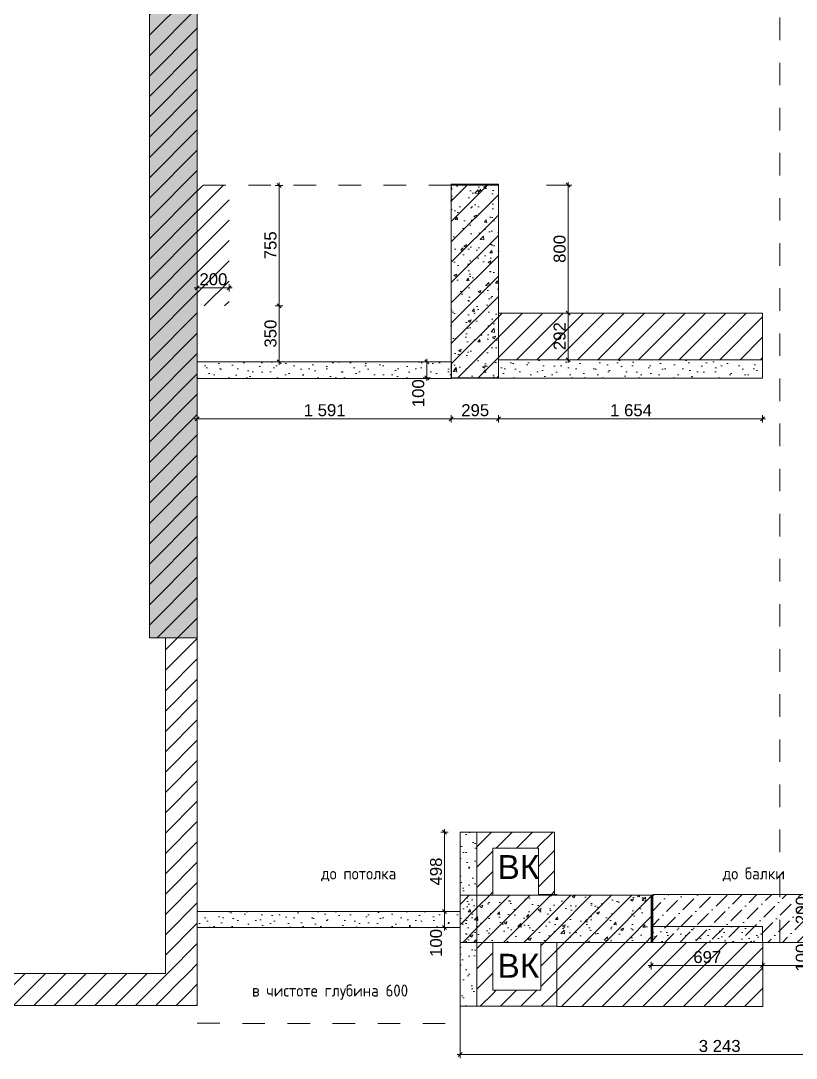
# Model space of a CAD drawing. Header units: millimetres. Extents: x 2336463 to 2579121, y 595385 to 778077.
# Drawn here: x 2428660 to 2433514, y 693286 to 699777 of the extents above; entities that cross this region are included whole.
import ezdxf

# ---------------------------------------------------------------- set-up
doc = ezdxf.new("R2010")
doc.units = ezdxf.units.MM
doc.header["$MEASUREMENT"] = 0
doc.linetypes.add('Штриховая', pattern=[282.222223, 141.111112, -141.111112])
for name, color, linetype, lineweight in [('+возводимые стены шриховка_Ном._пера__1', 7, 'Continuous', 13), ('Конструктив - Стены Несущие_Ном._пера__1', 7, 'Continuous', 13), ('сит план_Ном._пера__1', 7, 'Continuous', 13)]:
    doc.layers.add(name, color=color, linetype=linetype, lineweight=lineweight)
for name, color, linetype, lineweight, true_color in [('+возводимые стены шриховка_Ном._пера__183', 7, 'Continuous', 0, 0xe8e8e8), ('+возводимые стены шриховка_Ном._пера__242', 7, 'Continuous', 13, 0x1b55b5), ('+размер возводимые стены_Ном._пера__242', 7, 'Continuous', 13, 0x1b55b5), ('Конструктив - Стены Несущие_Ном._пера__162', 7, 'Continuous', 5, 0xaaaaaa), ('сит план_Ном._пера__87', 7, 'Continuous', 20, 0x6a6a6a)]:
    doc.layers.add(name, color=color, linetype=linetype, lineweight=lineweight, true_color=true_color)
doc.layers.add('+размер возводимые стены', color=7, linetype='Continuous')
doc.layers.add('сит план', color=7, linetype='Continuous')
doc.styles.add('СГЕНЕРИР_СТИЛЬ_1', font='arial.ttf')
doc.styles.add('СГЕНЕРИР_СТИЛЬ_4', font='isocp.shx')
doc.dimstyles.new('СГЕНЕРИР_СТИЛЬ__1', dxfattribs={"dimtxt": 75, "dimasz": 23.75, "dimexe": 0.18, "dimexo": 300, "dimgap": 0, "dimtad": 1, "dimtih": 1, "dimtoh": 1, "dimdec": 0, "dimzin": 0, "dimdsep": 46, "dimtxsty": 'СГЕНЕРИР_СТИЛЬ_1', "dimblk": 'ARROWHEAD_6', "dimblk1": 'ARROWHEAD_6', "dimblk2": 'ARROWHEAD_6', "dimcen": 0.09, "dimclrd": 256, "dimclre": 256, "dimclrt": 256, "dimazin": 0, "dimtfac": 1, "dimtdec": 4, "dimtmove": 0, "dimatfit": 3, "dimfxl": 0, "dimtolj": 1, "dimtzin": 0, "dimarcsym": 0})
doc.dimstyles.new('СГЕНЕРИР_СТИЛЬ__2', dxfattribs={"dimtxt": 75, "dimasz": 23.75, "dimexe": 0.18, "dimexo": 300, "dimgap": 0, "dimtad": 1, "dimdec": 0, "dimzin": 0, "dimdsep": 46, "dimtxsty": 'СГЕНЕРИР_СТИЛЬ_1', "dimblk": 'ARROWHEAD_6', "dimblk1": 'ARROWHEAD_6', "dimblk2": 'ARROWHEAD_6', "dimcen": 0.09, "dimclrd": 256, "dimclre": 256, "dimclrt": 256, "dimazin": 0, "dimtfac": 1, "dimtdec": 4, "dimtmove": 0, "dimatfit": 3, "dimfxl": 0, "dimtolj": 1, "dimtzin": 0, "dimarcsym": 0})
pattern_1 = [(45, (2086872.015, 585988.686), (-55.684659, 55.684659), [0, -52.5, 0, -78.75]), (110, (2087047.015, 585988.686), (74.000794, 26.934086), [0, -38.5, 0, -66.5])]
pattern_2 = [(45, (2086872.015, 585813.69), (-63.639609, 63.639609), [])]
pattern_3 = [(50, (2086872.01, 585813.69), (-182.18467, 15.939086), [19.05, -209.55]), (355, (2086872.01, 585813.69), (-35.24342, 191.05685), [15.24, -167.64058]), (100.451445, (2086887.2, 585812.36), (146.94125, 175.11775), [16.19001, -178.09024]), (46.1842, (2086872.01, 585864.49), (-271.07904, 42.04233), [28.575, -314.325]), (96.63556, (2086894.6, 585860.98), (237.40413, 247.42612), [24.28502, -267.1356]), (351.18415, (2086872.01, 585864.49), (237.40413, 247.42612), [22.85997, -251.45973]), (21, (2086897.41, 585851.79), (-151.61439, 102.2652), [19.05, -209.55]), (326, (2086897.41, 585851.79), (61.80203, 184.18797), [15.24, -167.64]), (71.451445, (2086910.05, 585843.26), (213.41642, 81.92277), [16.19001, -178.08994]), (37.5, (2086872.015, 585813.686), (3.088603, 84.555039), [0, -165.608, 0, -170.18, 0, -168.275]), (7.5, (2086872.015, 585813.69), (66.819663, 100.180575), [0, -97.028, 0, -161.798, 0, -64.135]), (327.5, (2086815.37, 585813.686), (-135.590595, 5.728744), [0, -63.5, 0, -198.12, 0, -262.89]), (317.5, (2086789.97, 585813.69), (148.12918, 25.42649), [0, -82.55, 0, -131.572, 0, -186.69])]

# ---------------------------------------------------------------- blocks, each defined once
blk = doc.blocks.new('Стена_857', base_point=(2429465.1, 700916.8))
at = {"layer": 'сит план_Ном._пера__87', "linetype": 'Continuous', "lineweight": 20, "true_color": 0x6a6a6a}
h = blk.add_hatch(dxfattribs=at)
h.set_pattern_fill('Блоки_Бетонные_Эффективные', color=251, style=0, pattern_type=2)
h.set_pattern_definition(pattern_2)
h.paths.add_polyline_path([(2429465.1, 700916.8), (2429465.1, 695916.8), (2429765.1, 695916.8), (2429765.1, 700916.8)])
at = {"layer": 'сит план_Ном._пера__1', "color": 7, "linetype": 'Continuous', "lineweight": 13, "flags": 128}
for points in [[(2429465.1, 700916.8), (2429465.1, 695916.8)], [(2429765.1, 700916.8), (2429465.1, 700916.8)], [(2429765.1, 695916.8), (2429765.1, 700916.8)], [(2429465.1, 695916.8), (2429765.1, 695916.8)]]:
    blk.add_lwpolyline(points, dxfattribs=at)
blk = doc.blocks.new('Стена_858', base_point=(2431354.8, 698747.7))
at = {"layer": 'сит план_Ном._пера__87', "linetype": 'Continuous', "lineweight": 20, "true_color": 0x6a6a6a}
h = blk.add_hatch(dxfattribs=at)
h.set_pattern_fill('Блоки_Бетонные_Эффективные', color=251, style=0, pattern_type=2)
h.set_pattern_definition(pattern_2)
h.paths.add_polyline_path([(2431354.8, 698747.7), (2431354.8, 697542.7), (2431649.8, 697542.7), (2431649.8, 698747.7)])
at = {"layer": 'сит план_Ном._пера__1', "color": 7, "linetype": 'Continuous', "lineweight": 13, "flags": 128}
for points in [[(2431354.8, 698747.7), (2431354.8, 697542.7)], [(2431649.8, 698747.7), (2431354.8, 698747.7)], [(2431649.8, 697542.7), (2431649.8, 698747.7)], [(2431354.8, 697542.7), (2431649.8, 697542.7)]]:
    blk.add_lwpolyline(points, dxfattribs=at)
blk = doc.blocks.new('Стена_859', base_point=(2429565.1, 695916.8))
at = {"layer": 'сит план_Ном._пера__87', "linetype": 'Continuous', "lineweight": 20, "true_color": 0x6a6a6a}
h = blk.add_hatch(dxfattribs=at)
h.set_pattern_fill('Блоки_Бетонные_Эффективные', color=251, style=0, pattern_type=2)
h.set_pattern_definition(pattern_2)
h.paths.add_polyline_path([(2429765.1, 693816.8), (2429765.1, 695916.8), (2429565.1, 695916.8), (2429565.1, 693816.8)])
h = blk.add_hatch(dxfattribs=at)
h.set_pattern_fill('Блоки_Бетонные_Эффективные', color=251, style=0, pattern_type=2)
h.set_pattern_definition(pattern_2)
h.paths.add_polyline_path([(2429565.1, 693616.8), (2429765.1, 693616.8), (2429565.1, 693816.8)])
h = blk.add_hatch(dxfattribs=at)
h.set_pattern_fill('Блоки_Бетонные_Эффективные', color=251, style=0, pattern_type=2)
h.set_pattern_definition(pattern_2)
h.paths.add_polyline_path([(2429565.1, 693816.8), (2429765.1, 693616.8), (2429765.1, 693816.8)])
at = {"layer": 'сит план_Ном._пера__1', "color": 7, "linetype": 'Continuous', "lineweight": 13, "flags": 128}
for points in [[(2429565.1, 695916.8), (2429565.1, 693816.8)], [(2429765.1, 695916.8), (2429565.1, 695916.8)], [(2429765.1, 693616.8), (2429765.1, 695916.8)], [(2429765.1, 693616.8), (2429565.1, 693616.8)]]:
    blk.add_lwpolyline(points, dxfattribs=at)
blk = doc.blocks.new('Стена_860', base_point=(2429565.1, 693816.8))
at = {"layer": 'сит план_Ном._пера__87', "linetype": 'Continuous', "lineweight": 20, "true_color": 0x6a6a6a}
h = blk.add_hatch(dxfattribs=at)
h.set_pattern_fill('Блоки_Бетонные_Эффективные', color=251, style=0, pattern_type=2)
h.set_pattern_definition(pattern_2)
h.paths.add_polyline_path([(2429565.1, 693816.8), (2427565.1, 693816.8), (2427565.1, 693616.8), (2429565.1, 693616.8)])
at = {"layer": 'сит план_Ном._пера__1', "color": 7, "linetype": 'Continuous', "lineweight": 13, "flags": 128}
for points in [[(2429565.1, 693816.8), (2427565.1, 693816.8)], [(2427565.1, 693616.8), (2429565.1, 693616.8)]]:
    blk.add_lwpolyline(points, dxfattribs=at)
blk = doc.blocks.new('Стена_861', base_point=(2431410, 694305.7))
at = {"layer": 'сит план_Ном._пера__87', "linetype": 'Continuous', "lineweight": 20, "true_color": 0x6a6a6a}
h = blk.add_hatch(dxfattribs=at)
h.set_pattern_fill('Блоки_Бетонные_Эффективные', color=251, style=0, pattern_type=2)
h.set_pattern_definition(pattern_2)
h.paths.add_polyline_path([(2431410, 694305.7), (2431410, 694010.7), (2431515, 694010.7), (2431515, 694305.7)])
h = blk.add_hatch(dxfattribs=at)
h.set_pattern_fill('Блоки_Бетонные_Эффективные', color=251, style=0, pattern_type=2)
h.set_pattern_definition(pattern_2)
h.paths.add_polyline_path([(2431615, 694305.7), (2431615, 694010.7), (2431915, 694010.7), (2431915, 694305.7)])
h = blk.add_hatch(dxfattribs=at)
h.set_pattern_fill('Блоки_Бетонные_Эффективные', color=251, style=0, pattern_type=2)
h.set_pattern_definition(pattern_2)
h.paths.add_polyline_path([(2432015, 694305.7), (2432015, 694010.7), (2432606.3, 694010.7), (2432606.3, 694305.7)])
at = {"layer": 'сит план_Ном._пера__1', "color": 7, "linetype": 'Continuous', "lineweight": 13, "flags": 128}
for points in [[(2431515, 694305.7), (2431410, 694305.7)], [(2431410, 694305.7), (2431410, 694010.7)], [(2431915, 694305.7), (2431615, 694305.7)], [(2432606.3, 694305.7), (2432015, 694305.7)], [(2432606.3, 694010.7), (2432606.3, 694305.7)], [(2431410, 694010.7), (2431515, 694010.7)], [(2431615, 694010.7), (2431915, 694010.7)], [(2432015, 694010.7), (2432606.3, 694010.7)]]:
    blk.add_lwpolyline(points, dxfattribs=at)
blk = doc.blocks.new('Стена_862', base_point=(2431515, 694310.7))
at = {"layer": 'сит план_Ном._пера__87', "linetype": 'Continuous', "lineweight": 20, "true_color": 0x6a6a6a}
h = blk.add_hatch(dxfattribs=at)
h.set_pattern_fill('Блоки_Бетонные_Эффективные', color=251, style=0, pattern_type=2)
h.set_pattern_definition(pattern_2)
h.paths.add_polyline_path([(2431515, 694700.7), (2431615, 694600.7), (2431615, 694700.7)])
h = blk.add_hatch(dxfattribs=at)
h.set_pattern_fill('Блоки_Бетонные_Эффективные', color=251, style=0, pattern_type=2)
h.set_pattern_definition(pattern_2)
h.paths.add_polyline_path([(2431515, 694600.7), (2431615, 694600.7), (2431515, 694700.7)])
h = blk.add_hatch(dxfattribs=at)
h.set_pattern_fill('Блоки_Бетонные_Эффективные', color=251, style=0, pattern_type=2)
h.set_pattern_definition(pattern_2)
h.paths.add_polyline_path([(2431515, 694600.7), (2431515, 694310.7), (2431615, 694310.7), (2431615, 694600.7)])
at = {"layer": 'сит план_Ном._пера__1', "color": 7, "linetype": 'Continuous', "lineweight": 13, "flags": 128}
for points in [[(2431515, 694700.7), (2431615, 694700.7)], [(2431515, 694700.7), (2431515, 694310.7)], [(2431615, 694310.7), (2431615, 694600.7)]]:
    blk.add_lwpolyline(points, dxfattribs=at)
blk = doc.blocks.new('Стена_863', base_point=(2431515, 694700.7))
at = {"layer": 'сит план_Ном._пера__87', "linetype": 'Continuous', "lineweight": 20, "true_color": 0x6a6a6a}
h = blk.add_hatch(dxfattribs=at)
h.set_pattern_fill('Блоки_Бетонные_Эффективные', color=251, style=0, pattern_type=2)
h.set_pattern_definition(pattern_2)
h.paths.add_polyline_path([(2431901, 694700.7), (2431615, 694700.7), (2431615, 694600.7), (2431901, 694600.7)])
h = blk.add_hatch(dxfattribs=at)
h.set_pattern_fill('Блоки_Бетонные_Эффективные', color=251, style=0, pattern_type=2)
h.set_pattern_definition(pattern_2)
h.paths.add_polyline_path([(2431901, 694600.7), (2432001, 694600.7), (2432001, 694700.7)])
h = blk.add_hatch(dxfattribs=at)
h.set_pattern_fill('Блоки_Бетонные_Эффективные', color=251, style=0, pattern_type=2)
h.set_pattern_definition(pattern_2)
h.paths.add_polyline_path([(2431901, 694700.7), (2431901, 694600.7), (2432001, 694700.7)])
at = {"layer": 'сит план_Ном._пера__1', "color": 7, "linetype": 'Continuous', "lineweight": 13, "flags": 128}
for points in [[(2432001, 694700.7), (2431615, 694700.7)], [(2432001, 694700.7), (2432001, 694600.7)], [(2431615, 694600.7), (2431901, 694600.7)]]:
    blk.add_lwpolyline(points, dxfattribs=at)
blk = doc.blocks.new('Стена_864', base_point=(2432001, 694700.7))
at = {"layer": 'сит план_Ном._пера__87', "linetype": 'Continuous', "lineweight": 20, "true_color": 0x6a6a6a}
h = blk.add_hatch(dxfattribs=at)
h.set_pattern_fill('Блоки_Бетонные_Эффективные', color=251, style=0, pattern_type=2)
h.set_pattern_definition(pattern_2)
h.paths.add_polyline_path([(2431901, 694600.7), (2431901, 694310.7), (2432001, 694310.7), (2432001, 694600.7)])
at = {"layer": 'сит план_Ном._пера__1', "color": 7, "linetype": 'Continuous', "lineweight": 13, "flags": 128}
for points in [[(2431901, 694600.7), (2431901, 694310.7)], [(2432001, 694310.7), (2432001, 694600.7)], [(2431901, 694310.7), (2432001, 694310.7)]]:
    blk.add_lwpolyline(points, dxfattribs=at)
blk = doc.blocks.new('Стена_865', base_point=(2431515, 694310.7))
at = {"layer": 'сит план_Ном._пера__87', "linetype": 'Continuous', "lineweight": 20, "true_color": 0x6a6a6a}
h = blk.add_hatch(dxfattribs=at)
h.set_pattern_fill('Блоки_Бетонные_Эффективные', color=251, style=0, pattern_type=2)
h.set_pattern_definition(pattern_2)
h.paths.add_polyline_path([(2431615, 693711.3), (2431615, 694310.7), (2431515, 694310.7), (2431515, 693711.3)])
h = blk.add_hatch(dxfattribs=at)
h.set_pattern_fill('Блоки_Бетонные_Эффективные', color=251, style=0, pattern_type=2)
h.set_pattern_definition(pattern_2)
h.paths.add_polyline_path([(2431615, 693711.3), (2431515, 693611.3), (2431615, 693611.3)])
h = blk.add_hatch(dxfattribs=at)
h.set_pattern_fill('Блоки_Бетонные_Эффективные', color=251, style=0, pattern_type=2)
h.set_pattern_definition(pattern_2)
h.paths.add_polyline_path([(2431515, 693711.3), (2431515, 693611.3), (2431615, 693711.3)])
at = {"layer": 'сит план_Ном._пера__1', "color": 7, "linetype": 'Continuous', "lineweight": 13, "flags": 128}
for points in [[(2431515, 694310.7), (2431515, 694305.7)], [(2431615, 694305.7), (2431615, 694310.7)], [(2431515, 694010.7), (2431515, 693611.3)], [(2431615, 693711.3), (2431615, 694010.7)], [(2431515, 693611.3), (2431615, 693611.3)]]:
    blk.add_lwpolyline(points, dxfattribs=at)
blk = doc.blocks.new('Стена_866', base_point=(2431515, 693611.3))
at = {"layer": 'сит план_Ном._пера__87', "linetype": 'Continuous', "lineweight": 20, "true_color": 0x6a6a6a}
h = blk.add_hatch(dxfattribs=at)
h.set_pattern_fill('Блоки_Бетонные_Эффективные', color=251, style=0, pattern_type=2)
h.set_pattern_definition(pattern_2)
h.paths.add_polyline_path([(2431915, 693711.3), (2431615, 693711.3), (2431615, 693611.3), (2431915, 693611.3)])
h = blk.add_hatch(dxfattribs=at)
h.set_pattern_fill('Блоки_Бетонные_Эффективные', color=251, style=0, pattern_type=2)
h.set_pattern_definition(pattern_2)
h.paths.add_polyline_path([(2431915, 693711.3), (2432015, 693611.3), (2432015, 693711.3)])
h = blk.add_hatch(dxfattribs=at)
h.set_pattern_fill('Блоки_Бетонные_Эффективные', color=251, style=0, pattern_type=2)
h.set_pattern_definition(pattern_2)
h.paths.add_polyline_path([(2431915, 693611.3), (2432015, 693611.3), (2431915, 693711.3)])
at = {"layer": 'сит план_Ном._пера__1', "color": 7, "linetype": 'Continuous', "lineweight": 13, "flags": 128}
for points in [[(2431915, 693711.3), (2431615, 693711.3)], [(2432015, 693611.3), (2432015, 693711.3)], [(2431615, 693611.3), (2432015, 693611.3)]]:
    blk.add_lwpolyline(points, dxfattribs=at)
blk = doc.blocks.new('Стена_867', base_point=(2432015, 693611.3))
at = {"layer": 'сит план_Ном._пера__87', "linetype": 'Continuous', "lineweight": 20, "true_color": 0x6a6a6a}
h = blk.add_hatch(dxfattribs=at)
h.set_pattern_fill('Блоки_Бетонные_Эффективные', color=251, style=0, pattern_type=2)
h.set_pattern_definition(pattern_2)
h.paths.add_polyline_path([(2432015, 693711.3), (2432015, 694310.7), (2431915, 694310.7), (2431915, 693711.3)])
at = {"layer": 'сит план_Ном._пера__1', "color": 7, "linetype": 'Continuous', "lineweight": 13, "flags": 128}
for points in [[(2432015, 694310.7), (2431915, 694310.7)], [(2431915, 694310.7), (2431915, 694305.7)], [(2432015, 694305.7), (2432015, 694310.7)], [(2431915, 694010.7), (2431915, 693711.3)], [(2432015, 693711.3), (2432015, 694010.7)]]:
    blk.add_lwpolyline(points, dxfattribs=at)
blk = doc.blocks.new('*D3624', base_point=(2086872, 585813.7))
at = {"layer": '+размер возводимые стены_Ном._пера__242', "color": 152, "linetype": 'Continuous', "lineweight": 13, "true_color": 0x1b55b5}
for p, q in [((2432587.6, 693865.7), (2432606.3, 693865.7)), ((2432618.8, 693878.2), (2432593.8, 693853.2)), ((2432606.3, 693842.3), (2432606.3, 693889.2)), ((2432606.3, 693865.7), (2433303.5, 693865.7)), ((2433316, 693878.2), (2433291, 693853.2)), ((2433303.5, 693842.3), (2433303.5, 693889.2))]:
    blk.add_line(p, q, dxfattribs=at)
at = {"layer": '+размер возводимые стены_Ном._пера__242', "color": 152, "lineweight": 13, "true_color": 0x1b55b5, "insert": (2432869.5, 693880.7), "char_height": 75, "attachment_point": 7, "style": 'СГЕНЕРИР_СТИЛЬ_1'}
blk.add_mtext('\\A1;{\\pql;\\fArial|b0|i0|c204|p38;697}', dxfattribs=at)
blk = doc.blocks.new('ARROWHEAD_6')
at = {"color": 0, "linetype": 'Continuous', "lineweight": 0}
for p, q in [((0, 0), (-1, 0)), ((-0.5, -0.5), (0.5, 0.5))]:
    blk.add_line(p, q, dxfattribs=at)
blk = doc.blocks.new('*D3625', base_point=(2086872, 585813.7))
at = {"layer": '+размер возводимые стены_Ном._пера__242', "color": 152, "linetype": 'Continuous', "lineweight": 13, "true_color": 0x1b55b5}
for p, q in [((2433316, 693878.2), (2433291, 693853.2)), ((2433303.5, 693842.3), (2433303.5, 693889.2)), ((2433303.5, 693865.7), (2434653.3, 693865.7)), ((2434665.8, 693878.2), (2434640.8, 693853.2)), ((2434653.3, 693842.3), (2434653.3, 693889.2))]:
    blk.add_line(p, q, dxfattribs=at)
at = {"layer": '+размер возводимые стены_Ном._пера__242', "color": 152, "lineweight": 13, "true_color": 0x1b55b5, "insert": (2433850.1, 693880.7), "char_height": 75, "attachment_point": 7, "style": 'СГЕНЕРИР_СТИЛЬ_1'}
blk.add_mtext('\\A1;{\\pql;\\fArial|b0|i0|c204|p38;1\xa0350}', dxfattribs=at)
blk = doc.blocks.new('*D3628', base_point=(2086872, 585813.7))
at = {"layer": '+размер возводимые стены_Ном._пера__242', "color": 152, "linetype": 'Continuous', "lineweight": 13, "true_color": 0x1b55b5}
for p, q in [((2431336, 694203.2), (2431289.2, 694203.2)), ((2431300.1, 694215.7), (2431325.1, 694190.7)), ((2431312.6, 694103.2), (2431312.6, 694203.2)), ((2431300.1, 694115.7), (2431325.1, 694090.7)), ((2431336, 694103.2), (2431289.2, 694103.2)), ((2431312.6, 694084.4), (2431312.6, 694103.2))]:
    blk.add_line(p, q, dxfattribs=at)
at = {"layer": '+размер возводимые стены_Ном._пера__242', "color": 152, "lineweight": 13, "true_color": 0x1b55b5, "insert": (2431297.6, 693919.9), "char_height": 75, "attachment_point": 7, "rotation": 90, "style": 'СГЕНЕРИР_СТИЛЬ_1'}
blk.add_mtext('\\A1;{\\pql;\\fArial|b0|i0|c204|p38;100}', dxfattribs=at)
blk = doc.blocks.new('*D3629', base_point=(2086872, 585813.7))
at = {"layer": '+размер возводимые стены_Ном._пера__242', "color": 152, "linetype": 'Continuous', "lineweight": 13, "true_color": 0x1b55b5}
for p, q in [((2431336, 694700.7), (2431289.2, 694700.7)), ((2431325.1, 694688.2), (2431300.1, 694713.2)), ((2431312.6, 694700.7), (2431312.6, 694719.5)), ((2431312.6, 694203.2), (2431312.6, 694700.7)), ((2431336, 694203.2), (2431289.2, 694203.2)), ((2431300.1, 694215.7), (2431325.1, 694190.7))]:
    blk.add_line(p, q, dxfattribs=at)
at = {"layer": '+размер возводимые стены_Ном._пера__242', "color": 152, "lineweight": 13, "true_color": 0x1b55b5, "insert": (2431297.6, 694366.6), "char_height": 75, "attachment_point": 7, "rotation": 90, "style": 'СГЕНЕРИР_СТИЛЬ_1'}
blk.add_mtext('\\A1;{\\pql;\\fArial|b0|i0|c204|p38;498}', dxfattribs=at)
blk = doc.blocks.new('*D3635', base_point=(2086872, 585813.7))
at = {"layer": '+размер возводимые стены_Ном._пера__242', "color": 152, "linetype": 'Continuous', "lineweight": 13, "true_color": 0x1b55b5}
for p, q in [((2429776.3, 697299.6), (2429751.3, 697274.6)), ((2429763.8, 697263.6), (2429763.8, 697310.5)), ((2431367.3, 697299.6), (2431342.3, 697274.6)), ((2431354.8, 697263.6), (2431354.8, 697310.5)), ((2429745.1, 697287.1), (2429763.8, 697287.1)), ((2429763.8, 697287.1), (2431354.8, 697287.1))]:
    blk.add_line(p, q, dxfattribs=at)
at = {"layer": '+размер возводимые стены_Ном._пера__242', "color": 152, "lineweight": 13, "true_color": 0x1b55b5, "insert": (2430431.1, 697302.1), "char_height": 75, "attachment_point": 7, "style": 'СГЕНЕРИР_СТИЛЬ_1'}
blk.add_mtext('\\A1;{\\pql;\\fArial|b0|i0|c204|p38;1\xa0591}', dxfattribs=at)
blk = doc.blocks.new('*D3636', base_point=(2086872, 585813.7))
at = {"layer": '+размер возводимые стены_Ном._пера__242', "color": 152, "linetype": 'Continuous', "lineweight": 13, "true_color": 0x1b55b5}
for p, q in [((2431367.3, 697299.6), (2431342.3, 697274.6)), ((2431354.8, 697263.6), (2431354.8, 697310.5)), ((2431662.3, 697299.6), (2431637.3, 697274.6)), ((2431649.8, 697263.6), (2431649.8, 697310.5)), ((2431354.8, 697287.1), (2431649.8, 697287.1))]:
    blk.add_line(p, q, dxfattribs=at)
at = {"layer": '+размер возводимые стены_Ном._пера__242', "color": 152, "lineweight": 13, "true_color": 0x1b55b5, "insert": (2431417, 697302.1), "char_height": 75, "attachment_point": 7, "style": 'СГЕНЕРИР_СТИЛЬ_1'}
blk.add_mtext('\\A1;{\\pql;\\fArial|b0|i0|c204|p38;295}', dxfattribs=at)
blk = doc.blocks.new('*D3637', base_point=(2086872, 585813.7))
at = {"layer": '+размер возводимые стены_Ном._пера__242', "color": 152, "linetype": 'Continuous', "lineweight": 13, "true_color": 0x1b55b5}
for p, q in [((2431662.3, 697299.6), (2431637.3, 697274.6)), ((2431649.8, 697263.6), (2431649.8, 697310.5)), ((2433291, 697274.6), (2433316, 697299.6)), ((2433303.5, 697263.6), (2433303.5, 697310.5)), ((2431649.8, 697287.1), (2433303.5, 697287.1)), ((2433303.5, 697287.1), (2433322.2, 697287.1))]:
    blk.add_line(p, q, dxfattribs=at)
at = {"layer": '+размер возводимые стены_Ном._пера__242', "color": 152, "lineweight": 13, "true_color": 0x1b55b5, "insert": (2432348.4, 697302.1), "char_height": 75, "attachment_point": 7, "style": 'СГЕНЕРИР_СТИЛЬ_1'}
blk.add_mtext('\\A1;{\\pql;\\fArial|b0|i0|c204|p38;1\xa0654}', dxfattribs=at)
blk = doc.blocks.new('*D3638', base_point=(2086872, 585813.7))
at = {"layer": '+размер возводимые стены_Ном._пера__242', "color": 152, "linetype": 'Continuous', "lineweight": 13, "true_color": 0x1b55b5}
for p, q in [((2431224.7, 697642.7), (2431177.8, 697642.7)), ((2431213.7, 697630.2), (2431188.7, 697655.2)), ((2431201.2, 697642.7), (2431201.2, 697661.5)), ((2431201.2, 697542.7), (2431201.2, 697642.7)), ((2431188.7, 697555.2), (2431213.7, 697530.2)), ((2431224.7, 697542.7), (2431177.8, 697542.7)), ((2431201.2, 697524), (2431201.2, 697542.7))]:
    blk.add_line(p, q, dxfattribs=at)
at = {"layer": '+размер возводимые стены_Ном._пера__242', "color": 152, "lineweight": 13, "true_color": 0x1b55b5, "insert": (2431186.2, 697359.5), "char_height": 75, "attachment_point": 7, "rotation": 90, "style": 'СГЕНЕРИР_СТИЛЬ_1'}
blk.add_mtext('\\A1;{\\pql;\\fArial|b0|i0|c204|p38;100}', dxfattribs=at)
blk = doc.blocks.new('*D3647', base_point=(2086872, 585813.7))
at = {"layer": '+размер возводимые стены_Ном._пера__242', "color": 152, "linetype": 'Continuous', "lineweight": 13, "true_color": 0x1b55b5}
for p, q in [((2430300.2, 697992.6), (2430253.3, 697992.6)), ((2430264.2, 698005.1), (2430289.2, 697980.1)), ((2430276.7, 697642.7), (2430276.7, 697992.6)), ((2430300.2, 697642.7), (2430063.8, 697642.7)), ((2430264.2, 697655.2), (2430289.2, 697630.2)), ((2430276.7, 697624), (2430276.7, 697642.7))]:
    blk.add_line(p, q, dxfattribs=at)
at = {"layer": '+размер возводимые стены_Ном._пера__242', "color": 152, "lineweight": 13, "true_color": 0x1b55b5, "insert": (2430261.7, 697732.3), "char_height": 75, "attachment_point": 7, "rotation": 90, "style": 'СГЕНЕРИР_СТИЛЬ_1'}
blk.add_mtext('\\A1;{\\pql;\\fArial|b0|i0|c204|p38;350}', dxfattribs=at)
blk = doc.blocks.new('*D3648', base_point=(2086872, 585813.7))
at = {"layer": '+размер возводимые стены_Ном._пера__242', "color": 152, "linetype": 'Continuous', "lineweight": 13, "true_color": 0x1b55b5}
for p, q in [((2430300.2, 698747.3), (2430253.3, 698747.3)), ((2430289.2, 698734.8), (2430264.2, 698759.8)), ((2430276.7, 698747.3), (2430276.7, 698766.1)), ((2430276.7, 697992.6), (2430276.7, 698747.3)), ((2430300.2, 697992.6), (2430253.3, 697992.6)), ((2430264.2, 698005.1), (2430289.2, 697980.1))]:
    blk.add_line(p, q, dxfattribs=at)
at = {"layer": '+размер возводимые стены_Ном._пера__242', "color": 152, "lineweight": 13, "true_color": 0x1b55b5, "insert": (2430261.7, 698284.6), "char_height": 75, "attachment_point": 7, "rotation": 90, "style": 'СГЕНЕРИР_СТИЛЬ_1'}
blk.add_mtext('\\A1;{\\pql;\\fArial|b0|i0|c204|p38;755}', dxfattribs=at)
blk = doc.blocks.new('*D3649', base_point=(2086872, 585813.7))
at = {"layer": '+размер возводимые стены_Ном._пера__242', "color": 152, "linetype": 'Continuous', "lineweight": 13, "true_color": 0x1b55b5}
for p, q in [((2429745.1, 698106.3), (2429763.8, 698106.3)), ((2429776.3, 698118.8), (2429751.3, 698093.8)), ((2429763.8, 698082.9), (2429763.8, 698129.7)), ((2429763.8, 698106.3), (2429963.8, 698106.3)), ((2429951.3, 698093.8), (2429976.3, 698118.8)), ((2429963.8, 698082.9), (2429963.8, 698129.7)), ((2429963.8, 698106.3), (2429982.6, 698106.3))]:
    blk.add_line(p, q, dxfattribs=at)
at = {"layer": '+размер возводимые стены_Ном._пера__242', "color": 152, "lineweight": 13, "true_color": 0x1b55b5, "insert": (2429778.5, 698121.3), "char_height": 75, "attachment_point": 7, "style": 'СГЕНЕРИР_СТИЛЬ_1'}
blk.add_mtext('\\A1;{\\pql;\\fArial|b0|i0|c204|p38;200}', dxfattribs=at)
blk = doc.blocks.new('*D3650', base_point=(2086872, 585813.7))
at = {"layer": '+размер возводимые стены_Ном._пера__242', "color": 152, "linetype": 'Continuous', "lineweight": 13, "true_color": 0x1b55b5}
for p, q in [((2431410, 693286), (2431410, 693710.7)), ((2434653.3, 693286), (2434653.3, 693710.7)), ((2431391.2, 693309.4), (2431410, 693309.4)), ((2431422.5, 693321.9), (2431397.5, 693296.9)), ((2431410, 693309.4), (2434653.3, 693309.4)), ((2434665.8, 693321.9), (2434640.8, 693296.9))]:
    blk.add_line(p, q, dxfattribs=at)
at = {"layer": '+размер возводимые стены_Ном._пера__242', "color": 152, "lineweight": 13, "true_color": 0x1b55b5, "insert": (2432903.4, 693324.4), "char_height": 75, "attachment_point": 7, "style": 'СГЕНЕРИР_СТИЛЬ_1'}
blk.add_mtext('\\A1;{\\pql;\\fArial|b0|i0|c204|p38;3\xa0243}', dxfattribs=at)
blk = doc.blocks.new('*D3660', base_point=(2086872, 585813.7))
at = {"layer": '+размер возводимые стены_Ном._пера__242', "color": 152, "linetype": 'Continuous', "lineweight": 13, "true_color": 0x1b55b5}
for p, q in [((2432109.5, 697947.6), (2431949.8, 697947.6)), ((2432073.5, 697960.1), (2432098.5, 697935.1)), ((2432086, 697655.7), (2432086, 697947.6)), ((2432109.5, 697655.7), (2431949.8, 697655.7)), ((2432073.5, 697668.2), (2432098.5, 697643.2)), ((2432086, 697637), (2432086, 697655.7))]:
    blk.add_line(p, q, dxfattribs=at)
at = {"layer": '+размер возводимые стены_Ном._пера__242', "color": 152, "lineweight": 13, "true_color": 0x1b55b5, "insert": (2432071, 697716.3), "char_height": 75, "attachment_point": 7, "rotation": 90, "style": 'СГЕНЕРИР_СТИЛЬ_1'}
blk.add_mtext('\\A1;{\\pql;\\fArial|b0|i0|c204|p38;292}', dxfattribs=at)
blk = doc.blocks.new('*D3661', base_point=(2086872, 585813.7))
at = {"layer": '+размер возводимые стены_Ном._пера__242', "color": 152, "linetype": 'Continuous', "lineweight": 13, "true_color": 0x1b55b5}
for p, q in [((2432109.5, 698747.7), (2431949.8, 698747.7)), ((2432098.5, 698735.2), (2432073.5, 698760.2)), ((2432086, 698747.7), (2432086, 698766.4)), ((2432086, 697947.6), (2432086, 698747.7)), ((2432109.5, 697947.6), (2431949.8, 697947.6)), ((2432073.5, 697960.1), (2432098.5, 697935.1))]:
    blk.add_line(p, q, dxfattribs=at)
at = {"layer": '+размер возводимые стены_Ном._пера__242', "color": 152, "lineweight": 13, "true_color": 0x1b55b5, "insert": (2432071, 698262.3), "char_height": 75, "attachment_point": 7, "rotation": 90, "style": 'СГЕНЕРИР_СТИЛЬ_1'}
blk.add_mtext('\\A1;{\\pql;\\fArial|b0|i0|c204|p38;800}', dxfattribs=at)
blk = doc.blocks.new('*D4005', base_point=(2086872, 585813.7))
at = {"layer": '+размер возводимые стены_Ном._пера__242', "color": 152, "linetype": 'Continuous', "lineweight": 13, "true_color": 0x1b55b5}
for p, q in [((2433588.7, 694123.1), (2433613.7, 694098.1)), ((2433624.6, 694110.6), (2433577.8, 694110.6)), ((2433601.2, 694010.7), (2433601.2, 694110.6)), ((2434695.4, 694010.7), (2433577.8, 694010.7)), ((2433588.7, 694023.2), (2433613.7, 693998.2)), ((2433601.2, 693992), (2433601.2, 694010.7))]:
    blk.add_line(p, q, dxfattribs=at)
at = {"layer": '+размер возводимые стены_Ном._пера__242', "color": 152, "lineweight": 13, "true_color": 0x1b55b5, "insert": (2433586.2, 693827.5), "char_height": 75, "attachment_point": 7, "rotation": 90, "style": 'СГЕНЕРИР_СТИЛЬ_1'}
blk.add_mtext('\\A1;{\\pql;\\fArial|b0|i0|c204|p38;100}', dxfattribs=at)
blk = doc.blocks.new('*D4006', base_point=(2086872, 585813.7))
at = {"layer": '+размер возводимые стены_Ном._пера__242', "color": 152, "linetype": 'Continuous', "lineweight": 13, "true_color": 0x1b55b5}
for p, q in [((2434695.4, 694310.7), (2433577.8, 694310.7)), ((2433613.7, 694298.2), (2433588.7, 694323.2)), ((2433601.2, 694310.7), (2433601.2, 694329.5)), ((2433601.2, 694110.6), (2433601.2, 694310.7)), ((2433588.7, 694123.1), (2433613.7, 694098.1)), ((2433624.6, 694110.6), (2433577.8, 694110.6))]:
    blk.add_line(p, q, dxfattribs=at)
at = {"layer": '+размер возводимые стены_Ном._пера__242', "color": 152, "lineweight": 13, "true_color": 0x1b55b5, "insert": (2433586.2, 694125.3), "char_height": 75, "attachment_point": 7, "rotation": 90, "style": 'СГЕНЕРИР_СТИЛЬ_1'}
blk.add_mtext('\\A1;{\\pql;\\fArial|b0|i0|c204|p38;200}', dxfattribs=at)

msp = doc.modelspace()

# ---------------------------------------------------------------- hatches: boundary and pattern name
at = {"layer": '+возводимые стены шриховка_Ном._пера__183', "linetype": 'Continuous', "lineweight": 0, "true_color": 0xe8e8e8}
h = msp.add_hatch(dxfattribs=at)
h.set_pattern_fill('Штукатурка__Гипс_01', color=254, style=0, pattern_type=2)
h.set_pattern_definition(pattern_1)
h.paths.add_polyline_path([(2431355.3, 697539), (2429763.8, 697539), (2429763.8, 697642.7), (2431355.3, 697642.7)])
h = msp.add_hatch(dxfattribs=at)
h.set_pattern_fill('Штукатурка__Гипс_01', color=254, style=0, pattern_type=2)
h.set_pattern_definition(pattern_1)
h.paths.add_polyline_path([(2433303.5, 697540.7), (2431649.8, 697540.7), (2431649.8, 697655.7), (2433303.5, 697655.7)])
h = msp.add_hatch(dxfattribs=at)
h.set_pattern_fill('Штукатурка__Гипс_01', color=254, style=0, pattern_type=2)
h.set_pattern_definition(pattern_1)
h.paths.add_polyline_path([(2431410, 694700.7), (2431515, 694700.7), (2431515, 693611.3), (2431410, 693611.3)])
h = msp.add_hatch(dxfattribs=at)
h.set_pattern_fill('Штукатурка__Гипс_01', color=254, style=0, pattern_type=2)
h.set_pattern_definition(pattern_1)
h.paths.add_polyline_path([(2431410, 694203.2), (2429764, 694203.2), (2429764, 694103.2), (2431410, 694103.2)])
h = msp.add_hatch(dxfattribs=at)
h.set_pattern_fill('Штукатурка__Гипс_01', color=254, style=0, pattern_type=2)
h.set_pattern_definition(pattern_1)
h.paths.add_polyline_path([(2432616, 694110.6), (2433303.5, 694110.6), (2433303.5, 694010.7), (2432616, 694010.7)])
at = {"layer": '+возводимые стены шриховка_Ном._пера__242', "linetype": 'Continuous', "lineweight": 13, "true_color": 0x1b55b5}
h = msp.add_hatch(dxfattribs=at)
h.set_pattern_fill('Блоки_Бетонные_Эффективные', color=152, style=0, pattern_type=2)
h.set_pattern_definition(pattern_2)
h.paths.add_polyline_path([(2429763.8, 697992.6), (2429963.8, 697992.6), (2429963.8, 698747.3), (2429763.8, 698747.3)])
h = msp.add_hatch(dxfattribs=at)
h.set_pattern_fill('Блоки_Бетонные_Эффективные', color=152, style=0, pattern_type=2)
h.set_pattern_definition(pattern_2)
h.paths.add_polyline_path([(2431649.8, 697655.7), (2433303.5, 697655.7), (2433303.5, 697947.6), (2431649.8, 697947.6)])
h = msp.add_hatch(dxfattribs=at)
h.set_pattern_fill('Блоки_Бетонные_Эффективные', color=152, style=0, pattern_type=2)
h.set_pattern_definition(pattern_2)
h.paths.add_polyline_path([(2432015, 694011), (2433304.3, 694011), (2433304.3, 693609.7), (2432015, 693609.7)])
at = {"layer": 'Конструктив - Стены Несущие_Ном._пера__162', "linetype": 'Continuous', "lineweight": 5, "true_color": 0xaaaaaa}
h = msp.add_hatch(dxfattribs=at)
h.set_pattern_fill('Бетон_01', color=253, style=0, pattern_type=2)
h.set_pattern_definition([(45, (2086872.01, 585813.69), (-91.92388, 91.92388), [97.499996, -32.5, 0, -32.5]), (45, (2086883.5, 585917.1), (-91.92388, 91.92388), [97.499996, -32.5, 0, -32.5])])
h.paths.add_polyline_path([(2434997.2, 694310.7), (2432615.1, 694310.7), (2432615.1, 694010.7), (2434997.2, 694010.7)])
at = {"layer": 'сит план_Ном._пера__1', "linetype": 'Continuous', "lineweight": 13}
h = msp.add_hatch(dxfattribs=at)
h.set_pattern_fill('AR_CONC', style=0, pattern_type=2)
h.set_pattern_definition(pattern_3)
h.paths.add_polyline_path([(2429465.1, 701167), (2429765.1, 701167), (2429765.1, 695916.8), (2429465.1, 695916.8)])
h = msp.add_hatch(dxfattribs=at)
h.set_pattern_fill('AR_CONC', style=0, pattern_type=2)
h.set_pattern_definition(pattern_3)
h.paths.add_polyline_path([(2431354.8, 698755.7), (2431649.8, 698755.7), (2431649.8, 697540.7), (2431354.8, 697540.7)])
h = msp.add_hatch(dxfattribs=at)
h.set_pattern_fill('AR_CONC', style=0, pattern_type=2)
h.set_pattern_definition(pattern_3)
h.paths.add_polyline_path([(2431410, 694307), (2432610, 694307), (2432610, 694011), (2431410, 694011)])

# ---------------------------------------------------------------- linework, layer by layer
at = {"layer": '+возводимые стены шриховка_Ном._пера__1', "color": 7, "linetype": 'Штриховая', "lineweight": 13}
for p, q in [((2433410.3, 694011), (2433410.3, 709127.7)), ((2431354.8, 698747.7), (2429765.1, 698747.7)), ((2429765.1, 693504.6), (2431410.5, 693503.6))]:
    msp.add_line(p, q, dxfattribs=at)
at = {"layer": '+возводимые стены шриховка_Ном._пера__1', "color": 7, "linetype": 'Continuous', "lineweight": 13, "flags": 128}
for points in [[(2431649.8, 697655.7), (2433303.5, 697655.7), (2433303.5, 697947.6), (2431649.8, 697947.6)], [(2431355.3, 697539), (2429763.8, 697539), (2429763.8, 697642.7), (2431355.3, 697642.7)], [(2433303.5, 697540.7), (2431649.8, 697540.7), (2431649.8, 697655.7), (2433303.5, 697655.7)], [(2431410, 694700.7), (2431515, 694700.7), (2431515, 693611.3), (2431410, 693611.3)], [(2431410, 694203.2), (2429764, 694203.2), (2429764, 694103.2), (2431410, 694103.2)], [(2432616, 694110.6), (2433303.5, 694110.6), (2433303.5, 694010.7), (2432616, 694010.7)], [(2432015, 694011), (2433304.3, 694011), (2433304.3, 693609.7), (2432015, 693609.7)]]:
    msp.add_lwpolyline(points, close=True, dxfattribs=at)
at = {"layer": 'Конструктив - Стены Несущие_Ном._пера__1', "color": 7, "linetype": 'Continuous', "lineweight": 13, "flags": 128}
msp.add_lwpolyline([(2434997.2, 694310.7), (2432615.1, 694310.7), (2432615.1, 694010.7), (2434997.2, 694010.7)], close=True, dxfattribs=at)
at = {"layer": 'сит план_Ном._пера__1', "color": 7, "linetype": 'Continuous', "lineweight": 13, "flags": 128}
for points in [[(2429465.1, 701167), (2429765.1, 701167), (2429765.1, 695916.8), (2429465.1, 695916.8)], [(2431354.8, 698755.7), (2431649.8, 698755.7), (2431649.8, 697540.7), (2431354.8, 697540.7)], [(2431410, 694307), (2432610, 694307), (2432610, 694011), (2431410, 694011)]]:
    msp.add_lwpolyline(points, close=True, dxfattribs=at)

# ---------------------------------------------------------------- block references
at = {"layer": 'сит план', "color": 7, "lineweight": 13}
for name, p in [('Стена_857', (2429465.1, 700916.8)), ('Стена_858', (2431354.8, 698747.7)), ('Стена_859', (2429565.1, 695916.8)), ('Стена_862', (2431515, 694310.7)), ('Стена_863', (2431515, 694700.7)), ('Стена_864', (2432001, 694700.7)), ('Стена_865', (2431515, 694310.7)), ('Стена_867', (2432015, 693611.3)), ('Стена_861', (2431410, 694305.7)), ('Стена_860', (2429565.1, 693816.8)), ('Стена_866', (2431515, 693611.3))]:
    msp.add_blockref(name, p, dxfattribs=at)

# ---------------------------------------------------------------- texts
at = {"layer": '+возводимые стены шриховка_Ном._пера__242', "color": 152, "linetype": 'Continuous', "lineweight": 13, "true_color": 0x1b55b5, "char_height": 75, "attachment_point": 1, "style": 'СГЕНЕРИР_СТИЛЬ_4'}
for s, insert in [('\\A1;{\\pql;\\Fisocp.shx;до потолка}', (2430540.3, 694479.5)), ('\\A1;{\\pql;\\Fisocp.shx;до \\Fisocp.shx;балки}', (2433053.5, 694479.5)), ('\\A1;{\\pql;\\Fisocp.shx;в чистоте глубина 600}', (2430107.4, 693747))]:
    msp.add_mtext(s, dxfattribs=dict(at, insert=insert))
at = {"layer": 'сит план_Ном._пера__1', "color": 7, "linetype": 'Continuous', "lineweight": 13, "char_height": 150, "attachment_point": 1, "style": 'СГЕНЕРИР_СТИЛЬ_1'}
for insert in [(2431643.6, 694557.3), (2431643.6, 693939.5)]:
    msp.add_mtext('\\A1;{\\pql;\\fArial|b0|i0|c204|p38;ВК}', dxfattribs=dict(at, insert=insert))

# ---------------------------------------------------------------- dimensions: what is measured, and where the dimension line sits
at = {"layer": '+размер возводимые стены', "color": 152, "linetype": 'Continuous', "lineweight": 13, "true_color": 0x1b55b5}
for base, p1, p2, picture, middle in [((2430276.7, 698747.3), (2429963.8, 697992.6), (2429963.8, 698747.3), '*D3648', (2430224.2, 698370.4)), ((2432086, 698747.7), (2431649.8, 697947.6), (2431649.8, 698747.7), '*D3661', (2432033.5, 698348)), ((2430276.7, 697992.6), (2429763.8, 697642.7), (2429963.8, 697992.6), '*D3647', (2430224.2, 697818.1)), ((2432086, 697947.6), (2431649.8, 697655.7), (2431649.8, 697947.6), '*D3660', (2432033.5, 697802.1)), ((2431201.2, 697642.7), (2431354.8, 697542.7), (2431355.3, 697642.7), '*D3638', (2431148.7, 697445.3)), ((2431312.5882, 694700.7477), (2431409.9561, 694203.174), (2431514.9811, 694700.7477), '*D3629', (2431260.0882, 694452.3538)), ((2433601.2, 694310.7), (2433303.5, 694110.6), (2434995.4, 694310.7), '*D4006', (2433548.7, 694211.1)), ((2431312.6, 694203.2), (2431410, 694103.2), (2431410, 694203.2), '*D3628', (2431260.1, 694005.7)), ((2433601.2, 694110.6), (2434995.4, 694010.7), (2433303.5, 694110.6), '*D4005', (2433548.7, 693913.3))]:
    dim = msp.add_linear_dim(base=base, p1=p1, p2=p2, angle=90, dimstyle='СГЕНЕРИР_СТИЛЬ__2', dxfattribs=at)
    dim.commit()
    dim.dimension.update_dxf_attribs({"geometry": picture, "text_midpoint": middle, "dimtype": 160, "text_rotation": 90})
for base, p1, p2, picture, middle in [((2429963.8, 698106.3), (2429763.8, 697992.6), (2429963.8, 697992.6), '*D3649', (2429864.2, 698158.8)), ((2431354.8, 697287.1), (2429763.8, 697539), (2431354.8, 697542.7), '*D3635', (2430559.9, 697339.6)), ((2431649.8, 697287.1), (2431354.8, 697542.7), (2431649.8, 697542.7), '*D3636', (2431502.7, 697339.6)), ((2433303.5, 697287.1), (2431649.8, 697542.7), (2433303.5, 697540.7), '*D3637', (2432477.2, 697339.6)), ((2434653.3, 693865.7), (2433303.5, 694010.7), (2434653.3, 694010.7), '*D3625', (2433979, 693918.2)), ((2434653.3, 693309.4), (2431410, 694010.7), (2434653.3, 694010.7), '*D3650', (2433032.2, 693361.9)), ((2433303.5, 693865.7), (2432606.3, 694010.7), (2433303.5, 694010.7), '*D3624', (2432955.3, 693918.2))]:
    dim = msp.add_linear_dim(base=base, p1=p1, p2=p2, dimstyle='СГЕНЕРИР_СТИЛЬ__1', dxfattribs=at)
    dim.commit()
    dim.dimension.update_dxf_attribs({"geometry": picture, "text_midpoint": middle, "dimtype": 160})

doc.saveas('drawing.dxf')
